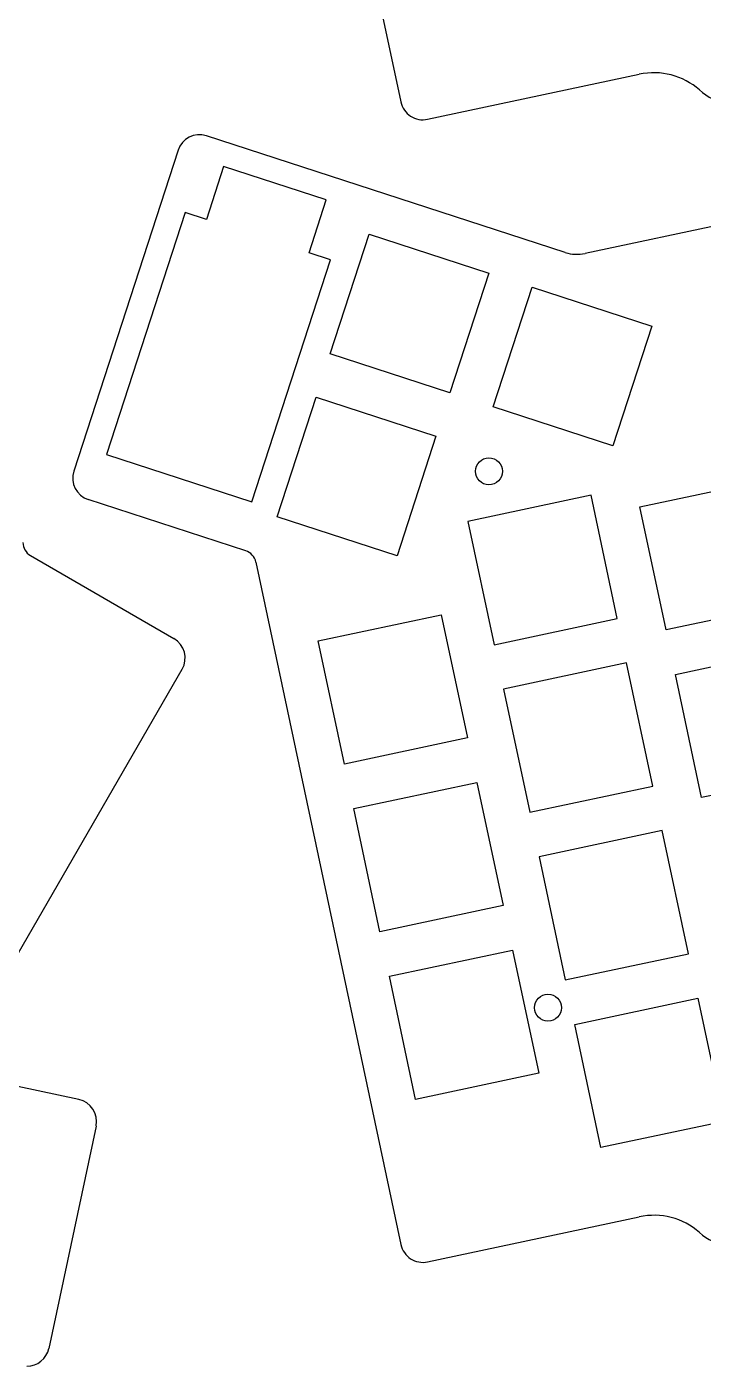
# Model space of a CAD drawing. Extents: x 3 to 317, y -362 to -54.
# Drawn here: x 141.6 to 216.8, y -362.1 to -213.2 of the extents above; entities that cross this region are included whole.
import ezdxf

# ---------------------------------------------------------------- set-up
doc = ezdxf.new("R2010")
doc.units = 0
doc.layers.add('Fusion006', color=7, linetype='CONTINUOUS')

msp = doc.modelspace()

# ---------------------------------------------------------------- linework, layer by layer
at = {"layer": 'Fusion006'}
for p, q in [((167.04, -145.741, 3), (183.165, -221.602, 3)), ((167.04, -145.741, 5), (183.165, -221.602, 5)), ((167.04, -145.741, 3), (183.165, -221.602, 3)), ((167.04, -145.741, 5), (183.165, -221.602, 5)), ((186.13, -223.528, 3), (209.686, -218.521, 3)), ((186.13, -223.528, 5), (209.686, -218.521, 5)), ((186.13, -223.528, 3), (209.686, -218.521, 3)), ((186.13, -223.528, 5), (209.686, -218.521, 5)), ((209.686, -218.521, 3), (209.686, -218.521, 5)), ((209.686, -218.521, 3), (209.686, -218.521, 5)), ((294.185, -219.202, 3), (203.656, -238.444, 3)), ((294.185, -219.202, 5), (203.656, -238.444, 5)), ((294.185, -219.202, 3), (203.656, -238.444, 3)), ((294.185, -219.202, 5), (203.656, -238.444, 5)), ((216.373, -220.258, 3), (216.373, -220.258, 5)), ((216.373, -220.258, 3), (216.373, -220.258, 5)), ((183.165, -221.602, 3), (183.165, -221.602, 5)), ((183.165, -221.602, 3), (183.165, -221.602, 5)), ((186.13, -223.528, 3), (186.13, -223.528, 5)), ((186.13, -223.528, 3), (186.13, -223.528, 5)), ((161.527, -225.357, 3), (161.527, -225.357, 5)), ((161.527, -225.357, 3), (161.527, -225.357, 5)), ((201.449, -238.329, 3), (161.527, -225.357, 3)), ((201.449, -238.329, 5), (161.527, -225.357, 5)), ((201.449, -238.329, 3), (161.527, -225.357, 3)), ((201.449, -238.329, 5), (161.527, -225.357, 5)), ((158.377, -226.962, 3), (146.783, -262.646, 3)), ((158.377, -226.962, 5), (146.783, -262.646, 5)), ((158.377, -226.962, 3), (146.783, -262.646, 3)), ((158.377, -226.962, 5), (146.783, -262.646, 5)), ((158.377, -226.962, 3), (158.377, -226.962, 5)), ((158.377, -226.962, 3), (158.377, -226.962, 5)), ((163.451, -228.767, 3), (161.535, -234.664, 3)), ((163.451, -228.767, 5), (161.535, -234.664, 5)), ((163.451, -228.767, 3), (161.535, -234.664, 3)), ((163.451, -228.767, 5), (161.535, -234.664, 5)), ((163.451, -228.767, 3), (163.451, -228.767, 5)), ((174.864, -232.476, 3), (163.451, -228.767, 3)), ((174.864, -232.476, 5), (163.451, -228.767, 5)), ((163.451, -228.767, 3), (163.451, -228.767, 5)), ((174.864, -232.476, 3), (163.451, -228.767, 3)), ((174.864, -232.476, 5), (163.451, -228.767, 5)), ((172.948, -238.372, 3), (174.864, -232.476, 3)), ((172.948, -238.372, 5), (174.864, -232.476, 5)), ((172.948, -238.372, 3), (174.864, -232.476, 3)), ((172.948, -238.372, 5), (174.864, -232.476, 5)), ((174.864, -232.476, 3), (174.864, -232.476, 5)), ((174.864, -232.476, 3), (174.864, -232.476, 5)), ((159.158, -233.891, 3), (150.413, -260.806, 3)), ((159.158, -233.891, 5), (150.413, -260.806, 5)), ((159.158, -233.891, 3), (150.413, -260.806, 3)), ((159.158, -233.891, 5), (150.413, -260.806, 5)), ((159.158, -233.891, 3), (159.158, -233.891, 5)), ((161.535, -234.664, 3), (159.158, -233.891, 3)), ((161.535, -234.664, 5), (159.158, -233.891, 5)), ((159.158, -233.891, 3), (159.158, -233.891, 5)), ((161.535, -234.664, 3), (159.158, -233.891, 3)), ((161.535, -234.664, 5), (159.158, -233.891, 5)), ((161.535, -234.664, 3), (161.535, -234.664, 5)), ((161.535, -234.664, 3), (161.535, -234.664, 5)), ((175.309, -249.619, 3), (179.635, -236.305, 3)), ((175.309, -249.619, 5), (179.635, -236.305, 5)), ((175.309, -249.619, 3), (179.635, -236.305, 3)), ((175.309, -249.619, 5), (179.635, -236.305, 5)), ((179.635, -236.305, 3), (179.635, -236.305, 5)), ((179.635, -236.305, 3), (179.635, -236.305, 5)), ((179.635, -236.305, 3), (192.95, -240.631, 3)), ((179.635, -236.305, 5), (192.95, -240.631, 5)), ((179.635, -236.305, 3), (192.95, -240.631, 3)), ((179.635, -236.305, 5), (192.95, -240.631, 5)), ((166.58, -266.06, 3), (175.325, -239.145, 3)), ((166.58, -266.06, 5), (175.325, -239.145, 5)), ((166.58, -266.06, 3), (175.325, -239.145, 3)), ((166.58, -266.06, 5), (175.325, -239.145, 5)), ((172.948, -238.372, 3), (172.948, -238.372, 5)), ((175.325, -239.145, 3), (172.948, -238.372, 3)), ((175.325, -239.145, 5), (172.948, -238.372, 5)), ((172.948, -238.372, 3), (172.948, -238.372, 5)), ((175.325, -239.145, 3), (172.948, -238.372, 3)), ((175.325, -239.145, 5), (172.948, -238.372, 5)), ((175.325, -239.145, 3), (175.325, -239.145, 5)), ((175.325, -239.145, 3), (175.325, -239.145, 5)), ((201.449, -238.329, 3), (201.449, -238.329, 5)), ((201.449, -238.329, 3), (201.449, -238.329, 5)), ((203.656, -238.444, 3), (203.656, -238.444, 5)), ((203.656, -238.444, 3), (203.656, -238.444, 5)), ((192.95, -240.631, 3), (188.623, -253.946, 3)), ((192.95, -240.631, 5), (188.623, -253.946, 5)), ((192.95, -240.631, 3), (188.623, -253.946, 3)), ((192.95, -240.631, 5), (188.623, -253.946, 5)), ((192.95, -240.631, 3), (192.95, -240.631, 5)), ((192.95, -240.631, 3), (192.95, -240.631, 5)), ((193.427, -255.506, 3), (197.753, -242.192, 3)), ((193.427, -255.506, 5), (197.753, -242.192, 5)), ((193.427, -255.506, 3), (197.753, -242.192, 3)), ((193.427, -255.506, 5), (197.753, -242.192, 5)), ((197.753, -242.192, 3), (197.753, -242.192, 5)), ((197.753, -242.192, 3), (197.753, -242.192, 5)), ((197.753, -242.192, 3), (211.068, -246.518, 3)), ((197.753, -242.192, 5), (211.068, -246.518, 5)), ((197.753, -242.192, 3), (211.068, -246.518, 3)), ((197.753, -242.192, 5), (211.068, -246.518, 5)), ((211.068, -246.518, 3), (206.741, -259.833, 3)), ((211.068, -246.518, 5), (206.741, -259.833, 5)), ((211.068, -246.518, 3), (206.741, -259.833, 3)), ((211.068, -246.518, 5), (206.741, -259.833, 5)), ((211.068, -246.518, 3), (211.068, -246.518, 5)), ((211.068, -246.518, 3), (211.068, -246.518, 5)), ((175.309, -249.619, 3), (175.309, -249.619, 5)), ((188.623, -253.946, 3), (175.309, -249.619, 3)), ((188.623, -253.946, 5), (175.309, -249.619, 5)), ((175.309, -249.619, 3), (175.309, -249.619, 5)), ((188.623, -253.946, 3), (175.309, -249.619, 3)), ((188.623, -253.946, 5), (175.309, -249.619, 5)), ((169.422, -267.737, 3), (173.748, -254.423, 3)), ((169.422, -267.737, 5), (173.748, -254.423, 5)), ((169.422, -267.737, 3), (173.748, -254.423, 3)), ((169.422, -267.737, 5), (173.748, -254.423, 5)), ((173.748, -254.423, 3), (173.748, -254.423, 5)), ((173.748, -254.423, 3), (173.748, -254.423, 5)), ((173.748, -254.423, 3), (187.063, -258.749, 3)), ((173.748, -254.423, 5), (187.063, -258.749, 5)), ((173.748, -254.423, 3), (187.063, -258.749, 3)), ((173.748, -254.423, 5), (187.063, -258.749, 5)), ((188.623, -253.946, 3), (188.623, -253.946, 5)), ((188.623, -253.946, 3), (188.623, -253.946, 5)), ((193.427, -255.506, 3), (193.427, -255.506, 5)), ((193.427, -255.506, 3), (193.427, -255.506, 5)), ((206.741, -259.833, 3), (193.427, -255.506, 3)), ((206.741, -259.833, 5), (193.427, -255.506, 5)), ((206.741, -259.833, 3), (193.427, -255.506, 3)), ((206.741, -259.833, 5), (193.427, -255.506, 5)), ((187.063, -258.749, 3), (182.737, -272.064, 3)), ((187.063, -258.749, 5), (182.737, -272.064, 5)), ((187.063, -258.749, 3), (182.737, -272.064, 3)), ((187.063, -258.749, 5), (182.737, -272.064, 5)), ((187.063, -258.749, 3), (187.063, -258.749, 5)), ((187.063, -258.749, 3), (187.063, -258.749, 5)), ((206.741, -259.833, 3), (206.741, -259.833, 5)), ((206.741, -259.833, 3), (206.741, -259.833, 5)), ((150.413, -260.806, 3), (150.413, -260.806, 5)), ((150.413, -260.806, 3), (150.413, -260.806, 5)), ((150.413, -260.806, 3), (166.58, -266.06, 3)), ((150.413, -260.806, 5), (166.58, -266.06, 5)), ((150.413, -260.806, 3), (166.58, -266.06, 3)), ((150.413, -260.806, 5), (166.58, -266.06, 5)), ((146.783, -262.646, 3), (146.783, -262.646, 5)), ((146.783, -262.646, 3), (146.783, -262.646, 5)), ((191.489, -262.971, 3), (191.489, -262.971, 5)), ((191.489, -262.971, 3), (191.489, -262.971, 5)), ((209.75, -266.605, 3), (223.444, -263.694, 3)), ((209.75, -266.605, 5), (223.444, -263.694, 5)), ((209.75, -266.605, 3), (223.444, -263.694, 3)), ((209.75, -266.605, 5), (223.444, -263.694, 5)), ((148.388, -265.796, 3), (148.388, -265.796, 5)), ((165.903, -271.487, 3), (148.388, -265.796, 3)), ((165.903, -271.487, 5), (148.388, -265.796, 5)), ((148.388, -265.796, 3), (148.388, -265.796, 5)), ((165.903, -271.487, 3), (148.388, -265.796, 3)), ((165.903, -271.487, 5), (148.388, -265.796, 5)), ((166.58, -266.06, 3), (166.58, -266.06, 5)), ((166.58, -266.06, 3), (166.58, -266.06, 5)), ((204.315, -265.326, 3), (190.621, -268.237, 3)), ((204.315, -265.326, 5), (190.621, -268.237, 5)), ((204.315, -265.326, 3), (190.621, -268.237, 3)), ((204.315, -265.326, 5), (190.621, -268.237, 5)), ((204.315, -265.326, 3), (204.315, -265.326, 5)), ((207.226, -279.02, 3), (204.315, -265.326, 3)), ((207.226, -279.02, 5), (204.315, -265.326, 5)), ((204.315, -265.326, 3), (204.315, -265.326, 5)), ((207.226, -279.02, 3), (204.315, -265.326, 3)), ((207.226, -279.02, 5), (204.315, -265.326, 5)), ((169.422, -267.737, 3), (169.422, -267.737, 5)), ((182.737, -272.064, 3), (169.422, -267.737, 3)), ((182.737, -272.064, 5), (169.422, -267.737, 5)), ((169.422, -267.737, 3), (169.422, -267.737, 5)), ((182.737, -272.064, 3), (169.422, -267.737, 3)), ((182.737, -272.064, 5), (169.422, -267.737, 5)), ((209.75, -266.605, 3), (209.75, -266.605, 5)), ((209.75, -266.605, 3), (209.75, -266.605, 5)), ((212.661, -280.299, 3), (209.75, -266.605, 3)), ((212.661, -280.299, 5), (209.75, -266.605, 5)), ((212.661, -280.299, 3), (209.75, -266.605, 3)), ((212.661, -280.299, 5), (209.75, -266.605, 5)), ((190.621, -268.237, 3), (190.621, -268.237, 5)), ((190.621, -268.237, 3), (193.532, -281.931, 3)), ((190.621, -268.237, 5), (193.532, -281.931, 5)), ((190.621, -268.237, 3), (190.621, -268.237, 5)), ((190.621, -268.237, 3), (193.532, -281.931, 3)), ((190.621, -268.237, 5), (193.532, -281.931, 5)), ((141.97, -272.028, -5), (141.97, -272.028, -7)), ((141.97, -272.028, -5), (141.97, -272.028, -7)), ((141.97, -272.028, -5), (157.919, -281.237, -5)), ((141.97, -272.028, -7), (157.919, -281.237, -7)), ((141.97, -272.028, -5), (157.919, -281.237, -5)), ((141.97, -272.028, -7), (157.919, -281.237, -7)), ((165.903, -271.487, 3), (165.903, -271.487, 5)), ((165.903, -271.487, 3), (165.903, -271.487, 5)), ((182.737, -272.064, 3), (182.737, -272.064, 5)), ((182.737, -272.064, 3), (182.737, -272.064, 5)), ((167.04, -272.751, 3), (167.04, -272.751, 5)), ((167.04, -272.751, 3), (183.165, -348.612, 3)), ((167.04, -272.751, 5), (183.165, -348.612, 5)), ((167.04, -272.751, 3), (167.04, -272.751, 5)), ((167.04, -272.751, 3), (183.165, -348.612, 3)), ((167.04, -272.751, 5), (183.165, -348.612, 5)), ((226.355, -277.388, 3), (212.661, -280.299, 3)), ((226.355, -277.388, 5), (212.661, -280.299, 5)), ((226.355, -277.388, 3), (212.661, -280.299, 3)), ((226.355, -277.388, 5), (212.661, -280.299, 5)), ((173.968, -281.514, 3), (187.662, -278.603, 3)), ((173.968, -281.514, 5), (187.662, -278.603, 5)), ((173.968, -281.514, 3), (187.662, -278.603, 3)), ((173.968, -281.514, 5), (187.662, -278.603, 5)), ((187.662, -278.603, 3), (187.662, -278.603, 5)), ((187.662, -278.603, 3), (187.662, -278.603, 5)), ((187.662, -278.603, 3), (190.573, -292.297, 3)), ((187.662, -278.603, 5), (190.573, -292.297, 5)), ((187.662, -278.603, 3), (190.573, -292.297, 3)), ((187.662, -278.603, 5), (190.573, -292.297, 5)), ((193.532, -281.931, 3), (207.226, -279.02, 3)), ((193.532, -281.931, 5), (207.226, -279.02, 5)), ((193.532, -281.931, 3), (207.226, -279.02, 3)), ((193.532, -281.931, 5), (207.226, -279.02, 5)), ((207.226, -279.02, 3), (207.226, -279.02, 5)), ((207.226, -279.02, 3), (207.226, -279.02, 5)), ((157.919, -281.237, -5), (157.919, -281.237, -7)), ((157.919, -281.237, -5), (157.919, -281.237, -7)), ((212.661, -280.299, 3), (212.661, -280.299, 5)), ((212.661, -280.299, 3), (212.661, -280.299, 5)), ((173.968, -281.514, 3), (173.968, -281.514, 5)), ((173.968, -281.514, 3), (173.968, -281.514, 5)), ((176.879, -295.208, 3), (173.968, -281.514, 3)), ((176.879, -295.208, 5), (173.968, -281.514, 5)), ((176.879, -295.208, 3), (173.968, -281.514, 3)), ((176.879, -295.208, 5), (173.968, -281.514, 5)), ((193.532, -281.931, 3), (193.532, -281.931, 5)), ((193.532, -281.931, 3), (193.532, -281.931, 5)), ((213.711, -285.239, 3), (227.405, -282.328, 3)), ((213.711, -285.239, 5), (227.405, -282.328, 5)), ((213.711, -285.239, 3), (227.405, -282.328, 3)), ((213.711, -285.239, 5), (227.405, -282.328, 5)), ((208.276, -283.959, 3), (194.582, -286.87, 3)), ((208.276, -283.959, 5), (194.582, -286.87, 5)), ((208.276, -283.959, 3), (194.582, -286.87, 3)), ((208.276, -283.959, 5), (194.582, -286.87, 5)), ((208.276, -283.959, 3), (208.276, -283.959, 5)), ((211.187, -297.654, 3), (208.276, -283.959, 3)), ((211.187, -297.654, 5), (208.276, -283.959, 5)), ((208.276, -283.959, 3), (208.276, -283.959, 5)), ((211.187, -297.654, 3), (208.276, -283.959, 3)), ((211.187, -297.654, 5), (208.276, -283.959, 5)), ((140.074, -317.145, -5), (158.834, -284.652, -5)), ((140.074, -317.145, -7), (158.834, -284.652, -7)), ((140.074, -317.145, -5), (158.834, -284.652, -5)), ((140.074, -317.145, -7), (158.834, -284.652, -7)), ((158.834, -284.652, -5), (158.834, -284.652, -7)), ((158.834, -284.652, -5), (158.834, -284.652, -7)), ((213.711, -285.239, 3), (213.711, -285.239, 5)), ((216.621, -298.933, 3), (213.711, -285.239, 3)), ((216.621, -298.933, 5), (213.711, -285.239, 5)), ((213.711, -285.239, 3), (213.711, -285.239, 5)), ((216.621, -298.933, 3), (213.711, -285.239, 3)), ((216.621, -298.933, 5), (213.711, -285.239, 5)), ((194.582, -286.87, 3), (194.582, -286.87, 5)), ((194.582, -286.87, 3), (197.493, -300.564, 3)), ((194.582, -286.87, 5), (197.493, -300.564, 5)), ((194.582, -286.87, 3), (194.582, -286.87, 5)), ((194.582, -286.87, 3), (197.493, -300.564, 3)), ((194.582, -286.87, 5), (197.493, -300.564, 5)), ((190.573, -292.297, 3), (176.879, -295.208, 3)), ((190.573, -292.297, 5), (176.879, -295.208, 5)), ((190.573, -292.297, 3), (176.879, -295.208, 3)), ((190.573, -292.297, 5), (176.879, -295.208, 5)), ((190.573, -292.297, 3), (190.573, -292.297, 5)), ((190.573, -292.297, 3), (190.573, -292.297, 5)), ((176.879, -295.208, 3), (176.879, -295.208, 5)), ((176.879, -295.208, 3), (176.879, -295.208, 5)), ((230.316, -296.022, 3), (216.621, -298.933, 3)), ((230.316, -296.022, 5), (216.621, -298.933, 5)), ((230.316, -296.022, 3), (216.621, -298.933, 3)), ((230.316, -296.022, 5), (216.621, -298.933, 5)), ((177.929, -300.148, 3), (191.623, -297.237, 3)), ((177.929, -300.148, 5), (191.623, -297.237, 5)), ((177.929, -300.148, 3), (191.623, -297.237, 3)), ((177.929, -300.148, 5), (191.623, -297.237, 5)), ((191.623, -297.237, 3), (191.623, -297.237, 5)), ((191.623, -297.237, 3), (191.623, -297.237, 5)), ((191.623, -297.237, 3), (194.533, -310.931, 3)), ((191.623, -297.237, 5), (194.533, -310.931, 5)), ((191.623, -297.237, 3), (194.533, -310.931, 3)), ((191.623, -297.237, 5), (194.533, -310.931, 5)), ((197.493, -300.564, 3), (211.187, -297.654, 3)), ((197.493, -300.564, 5), (211.187, -297.654, 5)), ((197.493, -300.564, 3), (211.187, -297.654, 3)), ((197.493, -300.564, 5), (211.187, -297.654, 5)), ((211.187, -297.654, 3), (211.187, -297.654, 5)), ((211.187, -297.654, 3), (211.187, -297.654, 5)), ((216.621, -298.933, 3), (216.621, -298.933, 5)), ((216.621, -298.933, 3), (216.621, -298.933, 5)), ((177.929, -300.148, 3), (177.929, -300.148, 5)), ((177.929, -300.148, 3), (177.929, -300.148, 5)), ((180.839, -313.842, 3), (177.929, -300.148, 3)), ((180.839, -313.842, 5), (177.929, -300.148, 5)), ((180.839, -313.842, 3), (177.929, -300.148, 3)), ((180.839, -313.842, 5), (177.929, -300.148, 5)), ((197.493, -300.564, 3), (197.493, -300.564, 5)), ((197.493, -300.564, 3), (197.493, -300.564, 5)), ((212.237, -302.593, 3), (198.543, -305.504, 3)), ((212.237, -302.593, 5), (198.543, -305.504, 5)), ((212.237, -302.593, 3), (198.543, -305.504, 3)), ((212.237, -302.593, 5), (198.543, -305.504, 5)), ((212.237, -302.593, 3), (212.237, -302.593, 5)), ((215.147, -316.287, 3), (212.237, -302.593, 3)), ((215.147, -316.287, 5), (212.237, -302.593, 5)), ((212.237, -302.593, 3), (212.237, -302.593, 5)), ((215.147, -316.287, 3), (212.237, -302.593, 3)), ((215.147, -316.287, 5), (212.237, -302.593, 5)), ((147.341, -332.477, -7), (17.2346, -304.822, -7)), ((147.341, -332.477, -9), (17.2346, -304.822, -9)), ((147.341, -332.477, -7), (17.2346, -304.822, -7)), ((147.341, -332.477, -9), (17.2346, -304.822, -9)), ((198.543, -305.504, 3), (198.543, -305.504, 5)), ((198.543, -305.504, 3), (201.453, -319.198, 3)), ((198.543, -305.504, 5), (201.453, -319.198, 5)), ((198.543, -305.504, 3), (198.543, -305.504, 5)), ((198.543, -305.504, 3), (201.453, -319.198, 3)), ((198.543, -305.504, 5), (201.453, -319.198, 5)), ((194.533, -310.931, 3), (180.839, -313.842, 3)), ((194.533, -310.931, 5), (180.839, -313.842, 5)), ((194.533, -310.931, 3), (180.839, -313.842, 3)), ((194.533, -310.931, 5), (180.839, -313.842, 5)), ((194.533, -310.931, 3), (194.533, -310.931, 5)), ((194.533, -310.931, 3), (194.533, -310.931, 5)), ((180.839, -313.842, 3), (180.839, -313.842, 5)), ((180.839, -313.842, 3), (180.839, -313.842, 5)), ((181.889, -318.782, 3), (195.583, -315.871, 3)), ((181.889, -318.782, 5), (195.583, -315.871, 5)), ((181.889, -318.782, 3), (195.583, -315.871, 3)), ((181.889, -318.782, 5), (195.583, -315.871, 5)), ((195.583, -315.871, 3), (195.583, -315.871, 5)), ((195.583, -315.871, 3), (195.583, -315.871, 5)), ((195.583, -315.871, 3), (198.494, -329.565, 3)), ((195.583, -315.871, 5), (198.494, -329.565, 5)), ((195.583, -315.871, 3), (198.494, -329.565, 3)), ((195.583, -315.871, 5), (198.494, -329.565, 5)), ((201.453, -319.198, 3), (215.147, -316.287, 3)), ((201.453, -319.198, 5), (215.147, -316.287, 5)), ((201.453, -319.198, 3), (215.147, -316.287, 3)), ((201.453, -319.198, 5), (215.147, -316.287, 5)), ((215.147, -316.287, 3), (215.147, -316.287, 5)), ((215.147, -316.287, 3), (215.147, -316.287, 5)), ((181.889, -318.782, 3), (181.889, -318.782, 5)), ((184.8, -332.476, 3), (181.889, -318.782, 3)), ((184.8, -332.476, 5), (181.889, -318.782, 5)), ((181.889, -318.782, 3), (181.889, -318.782, 5)), ((184.8, -332.476, 3), (181.889, -318.782, 3)), ((184.8, -332.476, 5), (181.889, -318.782, 5)), ((201.453, -319.198, 3), (201.453, -319.198, 5)), ((201.453, -319.198, 3), (201.453, -319.198, 5)), ((202.503, -324.138, 3), (216.197, -321.227, 3)), ((202.503, -324.138, 5), (216.197, -321.227, 5)), ((202.503, -324.138, 3), (216.197, -321.227, 3)), ((202.503, -324.138, 5), (216.197, -321.227, 5)), ((216.197, -321.227, 3), (216.197, -321.227, 5)), ((216.197, -321.227, 3), (219.108, -334.921, 3)), ((216.197, -321.227, 5), (219.108, -334.921, 5)), ((216.197, -321.227, 3), (216.197, -321.227, 5)), ((216.197, -321.227, 3), (219.108, -334.921, 3)), ((216.197, -321.227, 5), (219.108, -334.921, 5)), ((198.061, -322.598, 3), (198.061, -322.598, 5)), ((198.061, -322.598, 3), (198.061, -322.598, 5)), ((202.503, -324.138, 3), (202.503, -324.138, 5)), ((205.414, -337.832, 3), (202.503, -324.138, 3)), ((205.414, -337.832, 5), (202.503, -324.138, 5)), ((202.503, -324.138, 3), (202.503, -324.138, 5)), ((205.414, -337.832, 3), (202.503, -324.138, 3)), ((205.414, -337.832, 5), (202.503, -324.138, 5)), ((198.494, -329.565, 3), (184.8, -332.476, 3)), ((198.494, -329.565, 5), (184.8, -332.476, 5)), ((198.494, -329.565, 3), (184.8, -332.476, 3)), ((198.494, -329.565, 5), (184.8, -332.476, 5)), ((198.494, -329.565, 3), (198.494, -329.565, 5)), ((198.494, -329.565, 3), (198.494, -329.565, 5)), ((147.341, -332.477, -7), (147.341, -332.477, -9)), ((147.341, -332.477, -7), (147.341, -332.477, -9)), ((184.8, -332.476, 3), (184.8, -332.476, 5)), ((184.8, -332.476, 3), (184.8, -332.476, 5)), ((219.108, -334.921, 3), (205.414, -337.832, 3)), ((219.108, -334.921, 5), (205.414, -337.832, 5)), ((219.108, -334.921, 3), (205.414, -337.832, 3)), ((219.108, -334.921, 5), (205.414, -337.832, 5)), ((149.262, -335.435, -7), (144.006, -360.161, -7)), ((149.262, -335.435, -9), (144.006, -360.161, -9)), ((149.262, -335.435, -7), (144.006, -360.161, -7)), ((149.262, -335.435, -9), (144.006, -360.161, -9)), ((149.262, -335.435, -7), (149.262, -335.435, -9)), ((149.262, -335.435, -7), (149.262, -335.435, -9)), ((205.414, -337.832, 3), (205.414, -337.832, 5)), ((205.414, -337.832, 3), (205.414, -337.832, 5)), ((186.13, -350.538, 3), (209.686, -345.531, 3)), ((186.13, -350.538, 5), (209.686, -345.531, 5)), ((186.13, -350.538, 3), (209.686, -345.531, 3)), ((186.13, -350.538, 5), (209.686, -345.531, 5)), ((209.686, -345.531, 3), (209.686, -345.531, 5)), ((209.686, -345.531, 3), (209.686, -345.531, 5)), ((216.373, -347.268, 3), (216.373, -347.268, 5)), ((216.373, -347.268, 3), (216.373, -347.268, 5)), ((183.165, -348.612, 3), (183.165, -348.612, 5)), ((183.165, -348.612, 3), (183.165, -348.612, 5)), ((186.13, -350.538, 3), (186.13, -350.538, 5)), ((186.13, -350.538, 3), (186.13, -350.538, 5)), ((144.006, -360.161, -7), (144.006, -360.161, -9)), ((144.006, -360.161, -7), (144.006, -360.161, -9))]:
    msp.add_line(p, q, dxfattribs=at)
for centre in [(192.957, -262.659), (192.957, -262.659), (192.957, -262.659), (192.957, -262.659), (199.528, -322.286), (199.528, -322.286), (199.528, -322.286), (199.528, -322.286)]:
    msp.add_circle(centre, 1.5, dxfattribs=at)
for centre, radius, start, end in [((211.292, -226.077, 3), 7.725, 48.8699, 102), ((211.292, -226.077, 5), 7.725, 48.8699, 102), ((211.292, -226.077, 3), 7.725, 48.8699, 102), ((211.292, -226.077, 5), 7.725, 48.8699, 102), ((221.454, -214.44, 3), 7.725, -131.13, -78), ((221.454, -214.44, 5), 7.725, -131.13, -78), ((221.454, -214.44, 3), 7.725, -131.13, -78), ((221.454, -214.44, 5), 7.725, -131.13, -78), ((185.611, -221.082, 3), 2.5, -168, -78), ((185.611, -221.082, 5), 2.5, -168, -78), ((185.611, -221.082, 3), 2.5, -168, -78), ((185.611, -221.082, 5), 2.5, -168, -78), ((160.755, -227.735, 3), 2.5, 72, 162), ((160.755, -227.735, 5), 2.5, 72, 162), ((160.755, -227.735, 3), 2.5, 72, 162), ((160.755, -227.735, 5), 2.5, 72, 162), ((202.768, -234.268, 3), 4.27, -108, -78), ((202.768, -234.268, 5), 4.27, -108, -78), ((202.768, -234.268, 3), 4.27, -108, -78), ((202.768, -234.268, 5), 4.27, -108, -78), ((149.16, -263.419, 3), 2.5, 162, -108), ((149.16, -263.419, 5), 2.5, 162, -108), ((149.16, -263.419, 3), 2.5, 162, -108), ((149.16, -263.419, 5), 2.5, 162, -108), ((142.82, -270.556, -5), 1.7, 180, -120), ((142.82, -270.556, -7), 1.7, 180, -120), ((142.82, -270.556, -5), 1.7, 180, -120), ((142.82, -270.556, -7), 1.7, 180, -120), ((165.378, -273.104, 3), 1.7, 12, 72), ((165.378, -273.104, 5), 1.7, 12, 72), ((165.378, -273.104, 3), 1.7, 12, 72), ((165.378, -273.104, 5), 1.7, 12, 72), ((156.669, -283.402, -5), 2.5, -30, 60), ((156.669, -283.402, -7), 2.5, -30, 60), ((156.669, -283.402, -5), 2.5, -30, 60), ((156.669, -283.402, -7), 2.5, -30, 60), ((146.823, -334.916, -7), 2.4935, -12, 78), ((146.823, -334.916, -9), 2.4935, -12, 78), ((146.823, -334.916, -7), 2.4935, -12, 78), ((146.823, -334.916, -9), 2.4935, -12, 78), ((211.292, -353.087, 3), 7.725, 48.8699, 102), ((211.292, -353.087, 5), 7.725, 48.8699, 102), ((211.292, -353.087, 3), 7.725, 48.8699, 102), ((211.292, -353.087, 5), 7.725, 48.8699, 102), ((221.454, -341.45, 3), 7.725, -131.13, -78), ((221.454, -341.45, 5), 7.725, -131.13, -78), ((221.454, -341.45, 3), 7.725, -131.13, -78), ((221.454, -341.45, 5), 7.725, -131.13, -78), ((185.611, -348.092, 3), 2.5, -168, -78), ((185.611, -348.092, 5), 2.5, -168, -78), ((185.611, -348.092, 3), 2.5, -168, -78), ((185.611, -348.092, 5), 2.5, -168, -78), ((141.567, -359.643, -7), 2.4935, -90.3106, -12), ((141.567, -359.643, -9), 2.4935, -90.3106, -12), ((141.567, -359.643, -7), 2.4935, -90.3106, -12), ((141.567, -359.643, -9), 2.4935, -90.3106, -12)]:
    msp.add_arc(centre, radius, start, end, dxfattribs=at)

doc.saveas('drawing.dxf')
